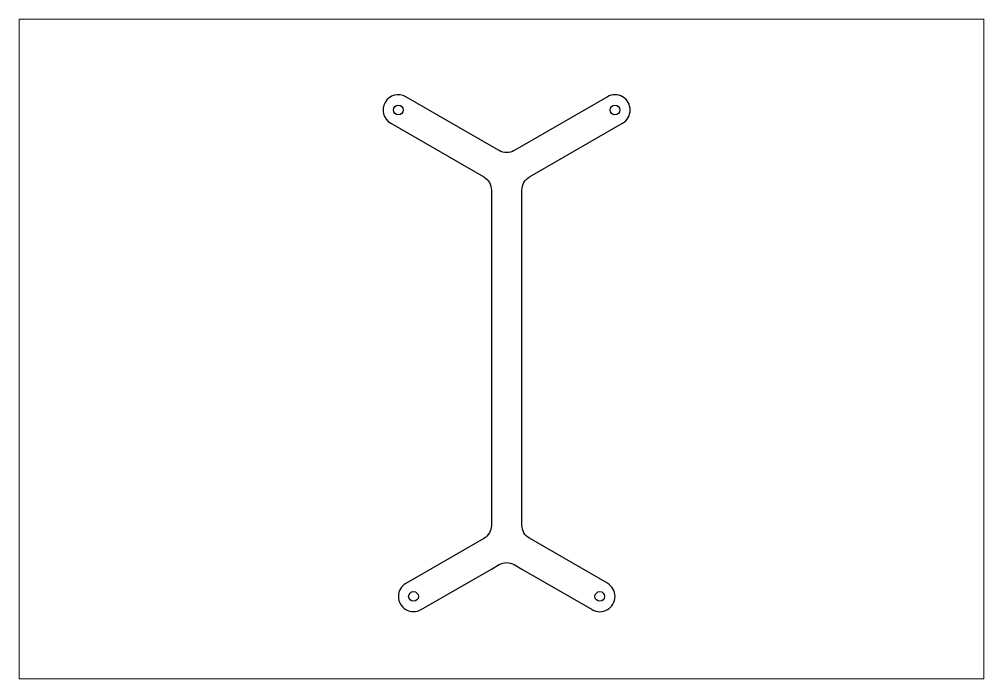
# Paper-space layout 'Layout1' of a CAD drawing. Header units: millimetres. Extents: x -20 to 297, y -8 to 208.
# The model-space entities are those that its viewports show. They can reach past a viewport. Long polylines and large blocks are cut down to what shows.
import ezdxf

# ---------------------------------------------------------------- set-up
doc = ezdxf.new("R2010")
doc.units = ezdxf.units.MM

msp = doc.modelspace()

# ---------------------------------------------------------------- linework, layer by layer
for points in [[(38.1, 81.61, 1), (33.1, 90.27), (5, 74.05), (2.5, 72.61, -0.267949), (-2.5, 72.61), (-5, 74.05), (-33.1, 90.27, 1), (-38.1, 81.61), (-7.5, 63.95, -0.267949), (-5, 59.62), (-5, -50.54, -0.268263), (-7.51, -54.87), (-33.1, -69.61, 1), (-28.13, -78.21), (-5, -64.9), (-2.49, -63.45, -0.267636), (2.5, -63.45), (5, -64.9), (28.11, -78.24, 1), (33.11, -69.58), (7.5, -54.79, -0.267949), (5, -50.46), (5, 59.62, -0.267949), (7.5, 63.95)], [(33.11, -69.58), (7.5, -54.79, -0.267949), (5, -50.46), (5, 59.62, -0.267949), (7.5, 63.95), (38.1, 81.61, 1), (33.1, 90.27), (5, 74.05), (2.5, 72.61, -0.267949), (-2.5, 72.61), (-5, 74.05), (-33.1, 90.27, 1), (-38.1, 81.61), (-7.5, 63.95, -0.267949), (-5, 59.62), (-5, -50.54, -0.268263), (-7.51, -54.87), (-33.1, -69.61, 1), (-28.13, -78.21), (-5, -64.9), (-2.49, -63.45, -0.267636), (2.5, -63.45), (5, -64.9), (28.11, -78.24, 1)]]:
    msp.add_lwpolyline(points, format="xyb", close=True)
for centre in [(-35.59, 85.93), (35.6, 85.94), (-30.61, -73.91), (-30.61, -73.91), (-30.61, -73.91), (-30.61, -73.91), (30.61, -73.91)]:
    msp.add_circle(centre, 1.6)

psp = doc.layouts.get("Layout1")

# ---------------------------------------------------------------- viewports
at = {"layer": '0', "view_target_point": (-116.98, -172.17)}
psp.add_viewport(center=(138.51, 99.87), size=(316.96, 216.6761), view_center_point=(115.29, 179.57), view_height=216.6761, dxfattribs=at)

doc.saveas('drawing.dxf')
